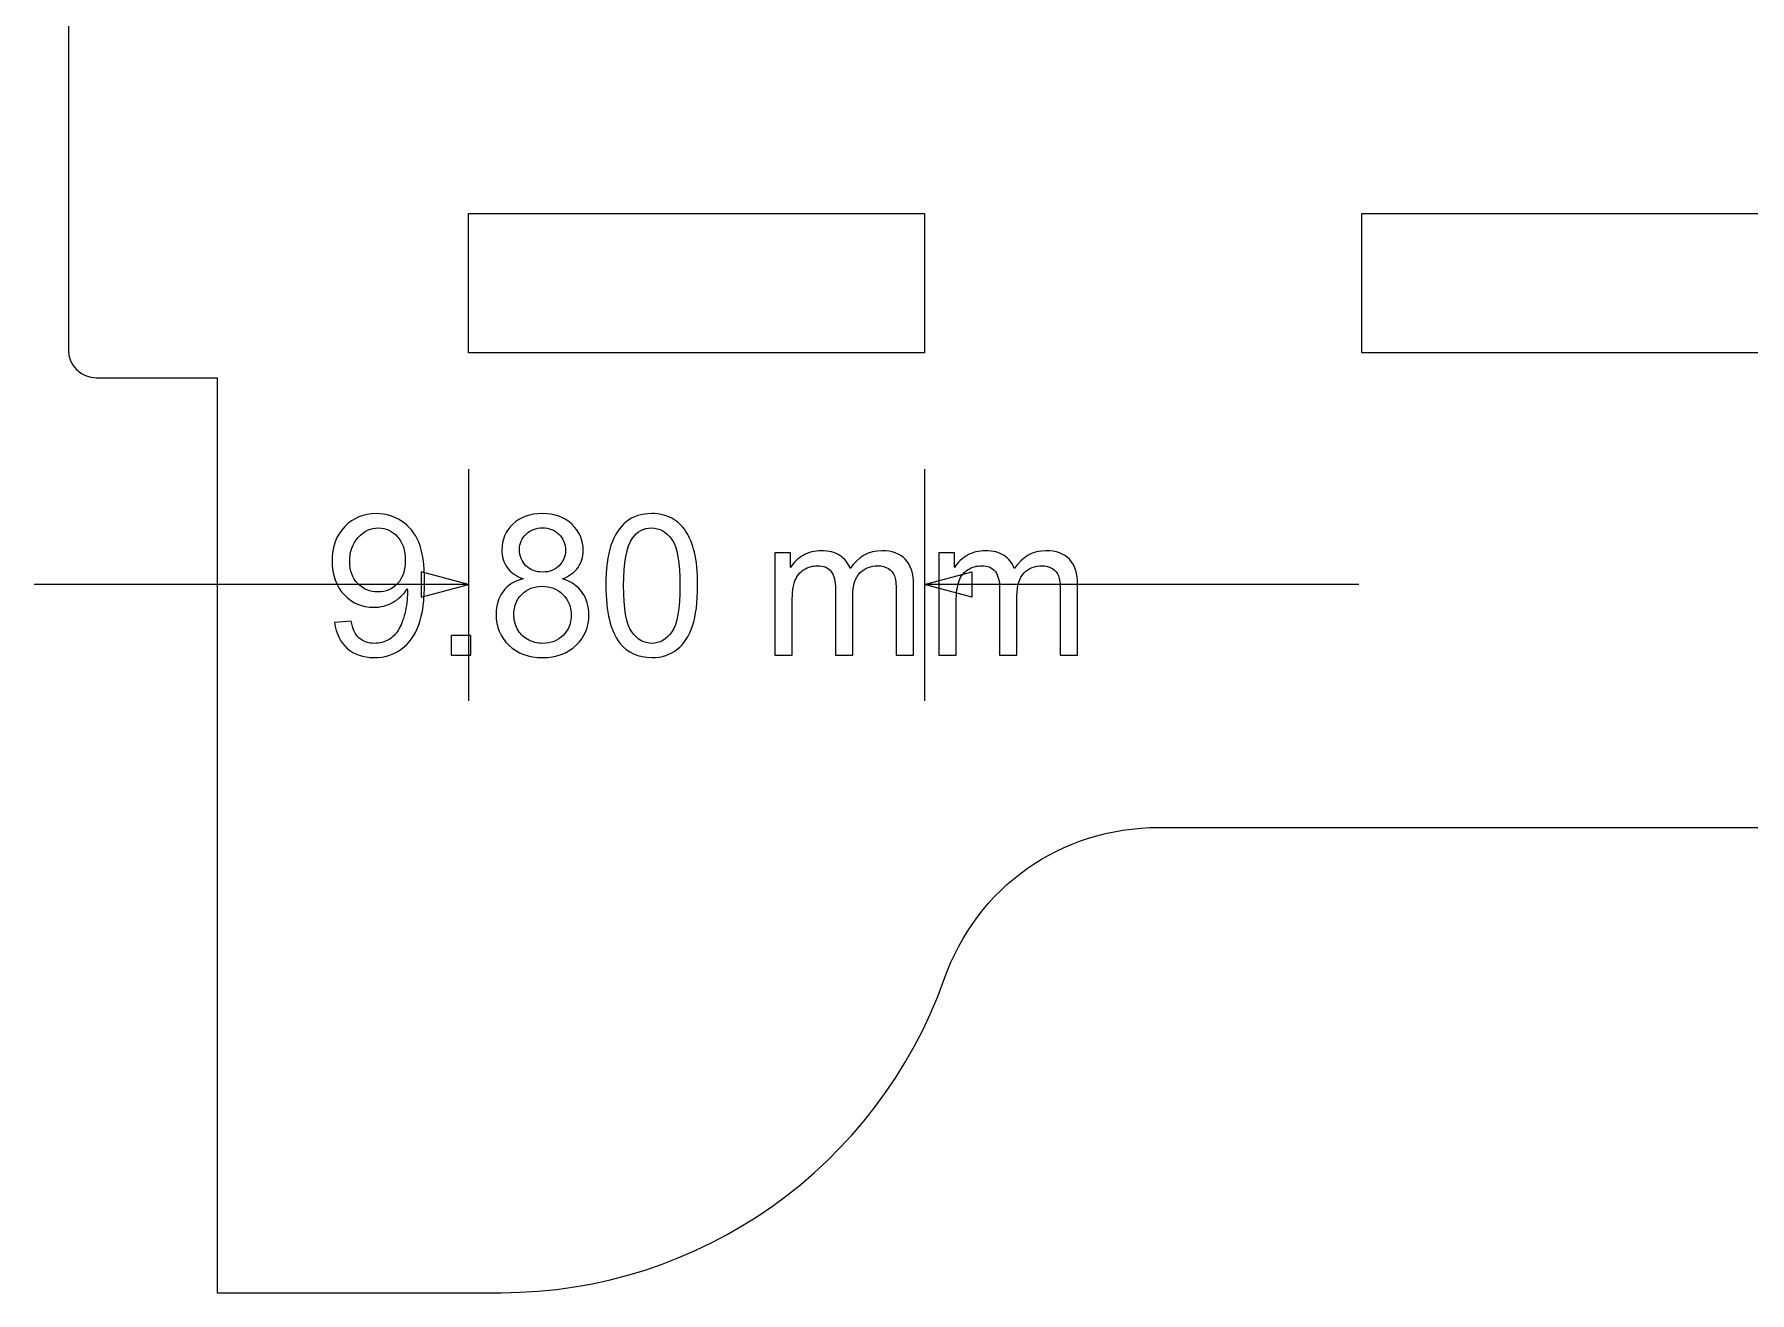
# Model space of a CAD drawing. Header units: millimetres. Extents: x -1099 to 2075, y -1295 to 1553.
# Drawn here: x -445.18 to -408.32, y -330.41 to -303.36 of the extents above; entities that cross this region are included whole.
import ezdxf

# ---------------------------------------------------------------- set-up
doc = ezdxf.new("R2010")
doc.units = ezdxf.units.MM
doc.header["$MEASUREMENT"] = 0
doc.layers.add('layer 1', color=7, linetype='Continuous')

msp = doc.modelspace()

# ---------------------------------------------------------------- linework, layer by layer
at = {"layer": 'layer 1', "color": 240, "lineweight": 9}
for points, knots in [([(-363.0501, -114.0777), (-363.0501, -114.0777), (-363.0501, -123.5443), (-363.0501, -123.5443), (-363.0501, -123.5443), (-363.0501, -123.5443), (-360.4501, -123.5443), (-360.4501, -123.5443), (-360.4501, -123.5443), (-360.1195, -123.5443), (-359.8501, -123.8137), (-359.8501, -124.1443), (-359.8501, -124.1443), (-359.8501, -124.1443), (-359.8501, -133.1443), (-359.8501, -133.1443), (-359.8501, -133.1443), (-359.8501, -133.4749), (-360.1195, -133.7443), (-360.4501, -133.7443), (-360.4501, -133.7443), (-360.4501, -133.7443), (-363.0501, -133.7443), (-363.0501, -133.7443), (-363.0501, -133.7443), (-363.0501, -133.7443), (-363.0501, -143.211), (-363.0501, -143.211), (-363.0501, -143.211), (-363.0501, -143.211), (-360.4501, -143.211), (-360.4501, -143.211), (-360.4501, -143.211), (-360.1195, -143.211), (-359.8501, -143.4804), (-359.8501, -143.811), (-359.8501, -143.811), (-359.8501, -143.811), (-359.8501, -152.811), (-359.8501, -152.811), (-359.8501, -152.811), (-359.8501, -153.1416), (-360.1195, -153.411), (-360.4501, -153.411), (-360.4501, -153.411), (-360.4501, -153.411), (-363.0501, -153.411), (-363.0501, -153.411), (-363.0501, -153.411), (-363.0501, -153.411), (-363.0501, -162.8777), (-363.0501, -162.8777), (-363.0501, -162.8777), (-363.0501, -162.8777), (-360.4501, -162.8777), (-360.4501, -162.8777), (-360.4501, -162.8777), (-360.1195, -162.8777), (-359.8501, -163.1471), (-359.8501, -163.4777), (-359.8501, -163.4777), (-359.8501, -163.4777), (-359.8501, -172.4777), (-359.8501, -172.4777), (-359.8501, -172.4777), (-359.8501, -172.8083), (-360.1195, -173.0777), (-360.4501, -173.0777), (-360.4501, -173.0777), (-360.4501, -173.0777), (-363.0501, -173.0777), (-363.0501, -173.0777), (-363.0501, -173.0777), (-363.0501, -173.0777), (-363.0501, -182.5443), (-363.0501, -182.5443), (-363.0501, -182.5443), (-363.0501, -182.5443), (-360.4501, -182.5443), (-360.4501, -182.5443), (-360.4501, -182.5443), (-360.1195, -182.5443), (-359.8501, -182.8137), (-359.8501, -183.1443), (-359.8501, -183.1443), (-359.8501, -183.1443), (-359.8501, -192.1443), (-359.8501, -192.1443), (-359.8501, -192.1443), (-359.8501, -192.4749), (-360.1195, -192.7443), (-360.4501, -192.7443), (-360.4501, -192.7443), (-360.4501, -192.7443), (-363.0501, -192.7443), (-363.0501, -192.7443), (-363.0501, -192.7443), (-363.0501, -192.7443), (-363.0501, -202.211), (-363.0501, -202.211), (-363.0501, -202.211), (-363.0501, -202.211), (-360.4501, -202.211), (-360.4501, -202.211), (-360.4501, -202.211), (-360.1195, -202.211), (-359.8501, -202.4804), (-359.8501, -202.811), (-359.8501, -202.811), (-359.8501, -202.811), (-359.8501, -211.811), (-359.8501, -211.811), (-359.8501, -211.811), (-359.8501, -212.1416), (-360.1195, -212.411), (-360.4501, -212.411), (-360.4501, -212.411), (-360.4501, -212.411), (-363.0501, -212.411), (-363.0501, -212.411), (-363.0501, -212.411), (-363.0501, -212.411), (-363.0501, -221.8777), (-363.0501, -221.8777), (-363.0501, -221.8777), (-363.0501, -221.8777), (-360.4501, -221.8777), (-360.4501, -221.8777), (-360.4501, -221.8777), (-360.1195, -221.8777), (-359.8501, -222.1471), (-359.8501, -222.4777), (-359.8501, -222.4777), (-359.8501, -222.4777), (-359.8501, -231.4777), (-359.8501, -231.4777), (-359.8501, -231.4777), (-359.8501, -231.8083), (-360.1195, -232.0777), (-360.4501, -232.0777), (-360.4501, -232.0777), (-360.4501, -232.0777), (-363.0501, -232.0777), (-363.0501, -232.0777), (-363.0501, -232.0777), (-363.0501, -232.0777), (-363.0501, -241.5443), (-363.0501, -241.5443), (-363.0501, -241.5443), (-363.0501, -241.5443), (-360.4501, -241.5443), (-360.4501, -241.5443), (-360.4501, -241.5443), (-360.1195, -241.5443), (-359.8501, -241.8137), (-359.8501, -242.1443), (-359.8501, -242.1443), (-359.8501, -242.1443), (-359.8501, -251.1443), (-359.8501, -251.1443), (-359.8501, -251.1443), (-359.8501, -251.4749), (-360.1195, -251.7443), (-360.4501, -251.7443), (-360.4501, -251.7443), (-360.4501, -251.7443), (-363.0501, -251.7443), (-363.0501, -251.7443), (-363.0501, -251.7443), (-363.0501, -251.7443), (-363.0501, -261.211), (-363.0501, -261.211), (-363.0501, -261.211), (-363.0501, -261.211), (-360.4501, -261.211), (-360.4501, -261.211), (-360.4501, -261.211), (-360.1195, -261.211), (-359.8501, -261.4804), (-359.8501, -261.811), (-359.8501, -261.811), (-359.8501, -261.811), (-359.8501, -270.811), (-359.8501, -270.811), (-359.8501, -270.811), (-359.8501, -271.1416), (-360.1195, -271.411), (-360.4501, -271.411), (-360.4501, -271.411), (-360.4501, -271.411), (-363.0501, -271.411), (-363.0501, -271.411), (-363.0501, -271.411), (-363.0501, -271.411), (-363.0501, -280.8777), (-363.0501, -280.8777), (-363.0501, -280.8777), (-363.0501, -280.8777), (-360.4501, -280.8777), (-360.4501, -280.8777), (-360.4501, -280.8777), (-360.1195, -280.8777), (-359.8501, -281.1471), (-359.8501, -281.4777), (-359.8501, -281.4777), (-359.8501, -281.4777), (-359.8501, -290.4777), (-359.8501, -290.4777), (-359.8501, -290.4777), (-359.8501, -290.8083), (-360.1195, -291.0777), (-360.4501, -291.0777), (-360.4501, -291.0777), (-360.4501, -291.0777), (-363.0501, -291.0777), (-363.0501, -291.0777), (-363.0501, -291.0777), (-363.0501, -291.0777), (-363.0501, -300.5443), (-363.0501, -300.5443), (-363.0501, -300.5443), (-363.0501, -300.5443), (-360.4501, -300.5443), (-360.4501, -300.5443), (-360.4501, -300.5443), (-360.1195, -300.5443), (-359.8501, -300.8137), (-359.8501, -301.1443), (-359.8501, -301.1443), (-359.8501, -301.1443), (-359.8501, -310.1443), (-359.8501, -310.1443), (-359.8501, -310.1443), (-359.8501, -310.4749), (-360.1195, -310.7443), (-360.4501, -310.7443), (-360.4501, -310.7443), (-360.4501, -310.7443), (-363.0501, -310.7443), (-363.0501, -310.7443), (-363.0501, -310.7443), (-363.0501, -310.7443), (-363.0501, -330.4109), (-363.0501, -330.4109), (-363.0501, -330.4109), (-363.0501, -330.4109), (-369.1501, -330.4109), (-369.1501, -330.4109), (-369.1501, -330.4109), (-373.4289, -330.4109), (-377.2472, -327.6924), (-378.6732, -323.673), (-378.6732, -323.673), (-379.38, -321.681), (-381.1762, -320.411), (-383.2902, -320.411), (-383.2902, -320.411), (-383.2902, -320.411), (-421.0099, -320.411), (-421.0099, -320.411), (-421.0099, -320.411), (-423.1239, -320.411), (-424.9201, -321.6809), (-425.627, -323.673), (-425.627, -323.673), (-427.053, -327.6924), (-430.8714, -330.4109), (-435.1502, -330.4109), (-435.1502, -330.4109), (-435.1502, -330.4109), (-441.2501, -330.4109), (-441.2501, -330.4109), (-441.2501, -330.4109), (-441.2501, -330.4109), (-441.2501, -310.7443), (-441.2501, -310.7443), (-441.2501, -310.7443), (-441.2501, -310.7443), (-443.8501, -310.7443), (-443.8501, -310.7443), (-443.8501, -310.7443), (-444.1807, -310.7443), (-444.4501, -310.4749), (-444.4501, -310.1443), (-444.4501, -310.1443), (-444.4501, -310.1443), (-444.4501, -301.1443), (-444.4501, -301.1443), (-444.4501, -301.1443), (-444.4501, -300.8137), (-444.1807, -300.5443), (-443.8501, -300.5443), (-443.8501, -300.5443), (-443.8501, -300.5443), (-441.2501, -300.5443), (-441.2501, -300.5443), (-441.2501, -300.5443), (-441.2501, -300.5443), (-441.2501, -291.0777), (-441.2501, -291.0777), (-441.2501, -291.0777), (-441.2501, -291.0777), (-443.8501, -291.0777), (-443.8501, -291.0777), (-443.8501, -291.0777), (-444.1807, -291.0777), (-444.4501, -290.8083), (-444.4501, -290.4777), (-444.4501, -290.4777), (-444.4501, -290.4777), (-444.4501, -281.4777), (-444.4501, -281.4777), (-444.4501, -281.4777), (-444.4501, -281.1471), (-444.1807, -280.8777), (-443.8501, -280.8777), (-443.8501, -280.8777), (-443.8501, -280.8777), (-441.2501, -280.8777), (-441.2501, -280.8777), (-441.2501, -280.8777), (-441.2501, -280.8777), (-441.2501, -271.411), (-441.2501, -271.411), (-441.2501, -271.411), (-441.2501, -271.411), (-443.8501, -271.411), (-443.8501, -271.411), (-443.8501, -271.411), (-444.1807, -271.411), (-444.4501, -271.1416), (-444.4501, -270.811), (-444.4501, -270.811), (-444.4501, -270.811), (-444.4501, -261.811), (-444.4501, -261.811), (-444.4501, -261.811), (-444.4501, -261.4804), (-444.1807, -261.211), (-443.8501, -261.211), (-443.8501, -261.211), (-443.8501, -261.211), (-441.2501, -261.211), (-441.2501, -261.211), (-441.2501, -261.211), (-441.2501, -261.211), (-441.2501, -251.7443), (-441.2501, -251.7443), (-441.2501, -251.7443), (-441.2501, -251.7443), (-443.8501, -251.7443), (-443.8501, -251.7443), (-443.8501, -251.7443), (-444.1807, -251.7443), (-444.4501, -251.4749), (-444.4501, -251.1443), (-444.4501, -251.1443), (-444.4501, -251.1443), (-444.4501, -242.1443), (-444.4501, -242.1443), (-444.4501, -242.1443), (-444.4501, -241.8137), (-444.1807, -241.5443), (-443.8501, -241.5443), (-443.8501, -241.5443), (-443.8501, -241.5443), (-441.2501, -241.5443), (-441.2501, -241.5443), (-441.2501, -241.5443), (-441.2501, -241.5443), (-441.2501, -232.0777), (-441.2501, -232.0777), (-441.2501, -232.0777), (-441.2501, -232.0777), (-443.8501, -232.0777), (-443.8501, -232.0777), (-443.8501, -232.0777), (-444.1807, -232.0777), (-444.4501, -231.8083), (-444.4501, -231.4777), (-444.4501, -231.4777), (-444.4501, -231.4777), (-444.4501, -222.4777), (-444.4501, -222.4777), (-444.4501, -222.4777), (-444.4501, -222.1471), (-444.1807, -221.8777), (-443.8501, -221.8777), (-443.8501, -221.8777), (-443.8501, -221.8777), (-441.2501, -221.8777), (-441.2501, -221.8777), (-441.2501, -221.8777), (-441.2501, -221.8777), (-441.2501, -212.411), (-441.2501, -212.411), (-441.2501, -212.411), (-441.2501, -212.411), (-443.8501, -212.411), (-443.8501, -212.411), (-443.8501, -212.411), (-444.1807, -212.411), (-444.4501, -212.1416), (-444.4501, -211.811), (-444.4501, -211.811), (-444.4501, -211.811), (-444.4501, -202.811), (-444.4501, -202.811), (-444.4501, -202.811), (-444.4501, -202.4804), (-444.1807, -202.211), (-443.8501, -202.211), (-443.8501, -202.211), (-443.8501, -202.211), (-441.2501, -202.211), (-441.2501, -202.211), (-441.2501, -202.211), (-441.2501, -202.211), (-441.2501, -192.7443), (-441.2501, -192.7443), (-441.2501, -192.7443), (-441.2501, -192.7443), (-443.8501, -192.7443), (-443.8501, -192.7443), (-443.8501, -192.7443), (-444.1807, -192.7443), (-444.4501, -192.4749), (-444.4501, -192.1443), (-444.4501, -192.1443), (-444.4501, -192.1443), (-444.4501, -183.1443), (-444.4501, -183.1443), (-444.4501, -183.1443), (-444.4501, -182.8137), (-444.1807, -182.5443), (-443.8501, -182.5443), (-443.8501, -182.5443), (-443.8501, -182.5443), (-441.2501, -182.5443), (-441.2501, -182.5443), (-441.2501, -182.5443), (-441.2501, -182.5443), (-441.2501, -173.0777), (-441.2501, -173.0777), (-441.2501, -173.0777), (-441.2501, -173.0777), (-443.8501, -173.0777), (-443.8501, -173.0777), (-443.8501, -173.0777), (-444.1807, -173.0777), (-444.4501, -172.8083), (-444.4501, -172.4777), (-444.4501, -172.4777), (-444.4501, -172.4777), (-444.4501, -163.4777), (-444.4501, -163.4777), (-444.4501, -163.4777), (-444.4501, -163.1471), (-444.1807, -162.8777), (-443.8501, -162.8777), (-443.8501, -162.8777), (-443.8501, -162.8777), (-441.2501, -162.8777), (-441.2501, -162.8777), (-441.2501, -162.8777), (-441.2501, -162.8777), (-441.2501, -153.411), (-441.2501, -153.411), (-441.2501, -153.411), (-441.2501, -153.411), (-443.8501, -153.411), (-443.8501, -153.411), (-443.8501, -153.411), (-444.1807, -153.411), (-444.4501, -153.1416), (-444.4501, -152.811), (-444.4501, -152.811), (-444.4501, -152.811), (-444.4501, -143.811), (-444.4501, -143.811), (-444.4501, -143.811), (-444.4501, -143.4804), (-444.1807, -143.211), (-443.8501, -143.211), (-443.8501, -143.211), (-443.8501, -143.211), (-441.2501, -143.211), (-441.2501, -143.211), (-441.2501, -143.211), (-441.2501, -143.211), (-441.2501, -133.7443), (-441.2501, -133.7443), (-441.2501, -133.7443), (-441.2501, -133.7443), (-443.8501, -133.7443), (-443.8501, -133.7443), (-443.8501, -133.7443), (-444.1807, -133.7443), (-444.4501, -133.4749), (-444.4501, -133.1443), (-444.4501, -133.1443), (-444.4501, -133.1443), (-444.4501, -124.1443), (-444.4501, -124.1443), (-444.4501, -124.1443), (-444.4501, -123.8137), (-444.1807, -123.5443), (-443.8501, -123.5443), (-443.8501, -123.5443), (-443.8501, -123.5443), (-441.2501, -123.5443), (-441.2501, -123.5443), (-441.2501, -123.5443), (-441.2501, -123.5443), (-441.2501, -114.0777), (-441.2501, -114.0777), (-441.2501, -114.0777), (-441.2501, -114.0777), (-443.8501, -114.0777), (-443.8501, -114.0777), (-443.8501, -114.0777), (-444.1807, -114.0777), (-444.4501, -113.8083), (-444.4501, -113.4777), (-444.4501, -113.4777), (-444.4501, -113.4777), (-444.4501, -111.2444), (-444.4501, -111.2444), (-444.4501, -111.2444), (-444.4501, -110.9138), (-444.1807, -110.6444), (-443.8501, -110.6444), (-443.8501, -110.6444), (-443.8501, -110.6444), (-436.7139, -110.6444), (-436.7139, -110.6444), (-436.7139, -110.6444), (-434.1824, -110.6444), (-432.0085, -109.4111), (-430.7084, -107.2391), (-430.7084, -107.2391), (-429.5029, -105.2251), (-427.334, -103.9777), (-424.9833, -103.9777), (-424.9833, -103.9777), (-424.9833, -103.9777), (-379.3169, -103.9777), (-379.3169, -103.9777), (-379.3169, -103.9777), (-376.9661, -103.9777), (-374.7974, -105.2252), (-373.5918, -107.2391), (-373.5918, -107.2391), (-372.2917, -109.4111), (-370.1178, -110.6444), (-367.5863, -110.6444), (-367.5863, -110.6444), (-367.5863, -110.6444), (-360.4501, -110.6444), (-360.4501, -110.6444), (-360.4501, -110.6444), (-360.1195, -110.6444), (-359.8501, -110.9138), (-359.8501, -111.2444), (-359.8501, -111.2444), (-359.8501, -111.2444), (-359.8501, -113.4777), (-359.8501, -113.4777), (-359.8501, -113.4777), (-359.8501, -113.8083), (-360.1195, -114.0777), (-360.4501, -114.0777), (-360.4501, -114.0777), (-360.4501, -114.0777), (-363.0501, -114.0777), (-363.0501, -114.0777)], [0, 0, 0, 0, 0.0068966, 0.0068966, 0.0068966, 0.0068966, 0.0137931, 0.0137931, 0.0137931, 0.0137931, 0.0206897, 0.0206897, 0.0206897, 0.0206897, 0.0275862, 0.0275862, 0.0275862, 0.0275862, 0.0344828, 0.0344828, 0.0344828, 0.0344828, 0.0413793, 0.0413793, 0.0413793, 0.0413793, 0.0482759, 0.0482759, 0.0482759, 0.0482759, 0.0551724, 0.0551724, 0.0551724, 0.0551724, 0.062069, 0.062069, 0.062069, 0.062069, 0.0689655, 0.0689655, 0.0689655, 0.0689655, 0.0758621, 0.0758621, 0.0758621, 0.0758621, 0.0827586, 0.0827586, 0.0827586, 0.0827586, 0.0896552, 0.0896552, 0.0896552, 0.0896552, 0.0965517, 0.0965517, 0.0965517, 0.0965517, 0.1034483, 0.1034483, 0.1034483, 0.1034483, 0.1103448, 0.1103448, 0.1103448, 0.1103448, 0.1172414, 0.1172414, 0.1172414, 0.1172414, 0.1241379, 0.1241379, 0.1241379, 0.1241379, 0.1310345, 0.1310345, 0.1310345, 0.1310345, 0.137931, 0.137931, 0.137931, 0.137931, 0.1448276, 0.1448276, 0.1448276, 0.1448276, 0.1517241, 0.1517241, 0.1517241, 0.1517241, 0.1586207, 0.1586207, 0.1586207, 0.1586207, 0.1655172, 0.1655172, 0.1655172, 0.1655172, 0.1724138, 0.1724138, 0.1724138, 0.1724138, 0.1793103, 0.1793103, 0.1793103, 0.1793103, 0.1862069, 0.1862069, 0.1862069, 0.1862069, 0.1931034, 0.1931034, 0.1931034, 0.1931034, 0.2, 0.2, 0.2, 0.2, 0.2068966, 0.2068966, 0.2068966, 0.2068966, 0.2137931, 0.2137931, 0.2137931, 0.2137931, 0.2206897, 0.2206897, 0.2206897, 0.2206897, 0.2275862, 0.2275862, 0.2275862, 0.2275862, 0.2344828, 0.2344828, 0.2344828, 0.2344828, 0.2413793, 0.2413793, 0.2413793, 0.2413793, 0.2482759, 0.2482759, 0.2482759, 0.2482759, 0.2551724, 0.2551724, 0.2551724, 0.2551724, 0.262069, 0.262069, 0.262069, 0.262069, 0.2689655, 0.2689655, 0.2689655, 0.2689655, 0.2758621, 0.2758621, 0.2758621, 0.2758621, 0.2827586, 0.2827586, 0.2827586, 0.2827586, 0.2896552, 0.2896552, 0.2896552, 0.2896552, 0.2965517, 0.2965517, 0.2965517, 0.2965517, 0.3034483, 0.3034483, 0.3034483, 0.3034483, 0.3103448, 0.3103448, 0.3103448, 0.3103448, 0.3172414, 0.3172414, 0.3172414, 0.3172414, 0.3241379, 0.3241379, 0.3241379, 0.3241379, 0.3310345, 0.3310345, 0.3310345, 0.3310345, 0.337931, 0.337931, 0.337931, 0.337931, 0.3448276, 0.3448276, 0.3448276, 0.3448276, 0.3517241, 0.3517241, 0.3517241, 0.3517241, 0.3586207, 0.3586207, 0.3586207, 0.3586207, 0.3655172, 0.3655172, 0.3655172, 0.3655172, 0.3724138, 0.3724138, 0.3724138, 0.3724138, 0.3793103, 0.3793103, 0.3793103, 0.3793103, 0.3862069, 0.3862069, 0.3862069, 0.3862069, 0.3931034, 0.3931034, 0.3931034, 0.3931034, 0.4, 0.4, 0.4, 0.4, 0.4068966, 0.4068966, 0.4068966, 0.4068966, 0.4137931, 0.4137931, 0.4137931, 0.4137931, 0.4206897, 0.4206897, 0.4206897, 0.4206897, 0.4275862, 0.4275862, 0.4275862, 0.4275862, 0.4344828, 0.4344828, 0.4344828, 0.4344828, 0.4413793, 0.4413793, 0.4413793, 0.4413793, 0.4482759, 0.4482759, 0.4482759, 0.4482759, 0.4551724, 0.4551724, 0.4551724, 0.4551724, 0.462069, 0.462069, 0.462069, 0.462069, 0.4689655, 0.4689655, 0.4689655, 0.4689655, 0.4758621, 0.4758621, 0.4758621, 0.4758621, 0.4827586, 0.4827586, 0.4827586, 0.4827586, 0.4896552, 0.4896552, 0.4896552, 0.4896552, 0.4965517, 0.4965517, 0.4965517, 0.4965517, 0.5034483, 0.5034483, 0.5034483, 0.5034483, 0.5103448, 0.5103448, 0.5103448, 0.5103448, 0.5172414, 0.5172414, 0.5172414, 0.5172414, 0.5241379, 0.5241379, 0.5241379, 0.5241379, 0.5310345, 0.5310345, 0.5310345, 0.5310345, 0.537931, 0.537931, 0.537931, 0.537931, 0.5448276, 0.5448276, 0.5448276, 0.5448276, 0.5517241, 0.5517241, 0.5517241, 0.5517241, 0.5586207, 0.5586207, 0.5586207, 0.5586207, 0.5655172, 0.5655172, 0.5655172, 0.5655172, 0.5724138, 0.5724138, 0.5724138, 0.5724138, 0.5793103, 0.5793103, 0.5793103, 0.5793103, 0.5862069, 0.5862069, 0.5862069, 0.5862069, 0.5931034, 0.5931034, 0.5931034, 0.5931034, 0.6, 0.6, 0.6, 0.6, 0.6068966, 0.6068966, 0.6068966, 0.6068966, 0.6137931, 0.6137931, 0.6137931, 0.6137931, 0.6206897, 0.6206897, 0.6206897, 0.6206897, 0.6275862, 0.6275862, 0.6275862, 0.6275862, 0.6344828, 0.6344828, 0.6344828, 0.6344828, 0.6413793, 0.6413793, 0.6413793, 0.6413793, 0.6482759, 0.6482759, 0.6482759, 0.6482759, 0.6551724, 0.6551724, 0.6551724, 0.6551724, 0.662069, 0.662069, 0.662069, 0.662069, 0.6689655, 0.6689655, 0.6689655, 0.6689655, 0.6758621, 0.6758621, 0.6758621, 0.6758621, 0.6827586, 0.6827586, 0.6827586, 0.6827586, 0.6896552, 0.6896552, 0.6896552, 0.6896552, 0.6965517, 0.6965517, 0.6965517, 0.6965517, 0.7034483, 0.7034483, 0.7034483, 0.7034483, 0.7103448, 0.7103448, 0.7103448, 0.7103448, 0.7172414, 0.7172414, 0.7172414, 0.7172414, 0.7241379, 0.7241379, 0.7241379, 0.7241379, 0.7310345, 0.7310345, 0.7310345, 0.7310345, 0.737931, 0.737931, 0.737931, 0.737931, 0.7448276, 0.7448276, 0.7448276, 0.7448276, 0.7517241, 0.7517241, 0.7517241, 0.7517241, 0.7586207, 0.7586207, 0.7586207, 0.7586207, 0.7655172, 0.7655172, 0.7655172, 0.7655172, 0.7724138, 0.7724138, 0.7724138, 0.7724138, 0.7793103, 0.7793103, 0.7793103, 0.7793103, 0.7862069, 0.7862069, 0.7862069, 0.7862069, 0.7931034, 0.7931034, 0.7931034, 0.7931034, 0.8, 0.8, 0.8, 0.8, 0.8068966, 0.8068966, 0.8068966, 0.8068966, 0.8137931, 0.8137931, 0.8137931, 0.8137931, 0.8206897, 0.8206897, 0.8206897, 0.8206897, 0.8275862, 0.8275862, 0.8275862, 0.8275862, 0.8344828, 0.8344828, 0.8344828, 0.8344828, 0.8413793, 0.8413793, 0.8413793, 0.8413793, 0.8482759, 0.8482759, 0.8482759, 0.8482759, 0.8551724, 0.8551724, 0.8551724, 0.8551724, 0.862069, 0.862069, 0.862069, 0.862069, 0.8689655, 0.8689655, 0.8689655, 0.8689655, 0.8758621, 0.8758621, 0.8758621, 0.8758621, 0.8827586, 0.8827586, 0.8827586, 0.8827586, 0.8896552, 0.8896552, 0.8896552, 0.8896552, 0.8965517, 0.8965517, 0.8965517, 0.8965517, 0.9034483, 0.9034483, 0.9034483, 0.9034483, 0.9103448, 0.9103448, 0.9103448, 0.9103448, 0.9172414, 0.9172414, 0.9172414, 0.9172414, 0.9241379, 0.9241379, 0.9241379, 0.9241379, 0.9310345, 0.9310345, 0.9310345, 0.9310345, 0.937931, 0.937931, 0.937931, 0.937931, 0.9448276, 0.9448276, 0.9448276, 0.9448276, 0.9517241, 0.9517241, 0.9517241, 0.9517241, 0.9586207, 0.9586207, 0.9586207, 0.9586207, 0.9655172, 0.9655172, 0.9655172, 0.9655172, 0.9724138, 0.9724138, 0.9724138, 0.9724138, 0.9793103, 0.9793103, 0.9793103, 0.9793103, 0.9862069, 0.9862069, 0.9862069, 0.9862069, 1, 1, 1, 1]), ([(-426.0501, -310.2109), (-426.0501, -310.2109), (-426.0501, -307.211), (-426.0501, -307.211), (-426.0501, -307.211), (-426.0501, -307.211), (-435.8501, -307.211), (-435.8501, -307.211), (-435.8501, -307.211), (-435.8501, -307.211), (-435.8501, -310.211), (-435.8501, -310.211), (-435.8501, -310.211), (-435.8501, -310.211), (-426.0501, -310.2109), (-426.0501, -310.2109)], [0, 0, 0, 0, 0.2, 0.2, 0.2, 0.2, 0.4, 0.4, 0.4, 0.4, 0.6, 0.6, 0.6, 0.6, 1, 1, 1, 1]), ([(-416.6501, -310.211), (-416.6501, -310.211), (-406.8502, -310.211), (-406.8502, -310.211), (-406.8502, -310.211), (-406.8502, -310.211), (-406.8502, -307.211), (-406.8502, -307.211), (-406.8502, -307.211), (-406.8502, -307.211), (-416.6501, -307.211), (-416.6501, -307.211), (-416.6501, -307.211), (-416.6501, -307.211), (-416.6501, -310.211), (-416.6501, -310.211)], [0, 0, 0, 0, 0.2, 0.2, 0.2, 0.2, 0.4, 0.4, 0.4, 0.4, 0.6, 0.6, 0.6, 0.6, 1, 1, 1, 1])]:
    msp.add_open_spline(points, degree=3, knots=knots, dxfattribs=at)
at = {"layer": 'layer 1', "color": 155, "lineweight": 9}
for points in [[(-435.8501, -312.7109), (-435.8501, -312.7109), (-435.85, -317.6856), (-435.85, -317.6856)], [(-426.0501, -312.7108), (-426.0501, -312.7108), (-426.05, -317.6855), (-426.05, -317.6855)], [(-435.85, -315.1857), (-435.85, -315.1857), (-445.1827, -315.1858), (-445.1827, -315.1858)], [(-416.7173, -315.1855), (-416.7173, -315.1855), (-426.05, -315.1856), (-426.05, -315.1856)]]:
    msp.add_open_spline(points, degree=3, dxfattribs=at)
at = {"layer": 'layer 1', "color": 155}
for points, knots in [([(-438.7289, -316.0047), (-438.7289, -316.0047), (-438.3733, -315.975), (-438.3733, -315.975), (-438.3733, -315.975), (-438.3429, -316.143), (-438.2851, -316.2643), (-438.1997, -316.3398), (-438.1997, -316.3398), (-438.1143, -316.4153), (-438.005, -316.4534), (-437.8709, -316.4534), (-437.8709, -316.4534), (-437.7566, -316.4534), (-437.6564, -316.4273), (-437.5696, -316.3744), (-437.5696, -316.3744), (-437.4829, -316.3222), (-437.4123, -316.2523), (-437.358, -316.1641), (-437.358, -316.1641), (-437.3037, -316.0766), (-437.2578, -315.9581), (-437.2204, -315.8092), (-437.2204, -315.8092), (-437.183, -315.6604), (-437.1647, -315.5087), (-437.1647, -315.3542), (-437.1647, -315.3542), (-437.1647, -315.3379), (-437.1654, -315.3125), (-437.1668, -315.2794), (-437.1668, -315.2794), (-437.2409, -315.3979), (-437.3425, -315.4946), (-437.4709, -315.5679), (-437.4709, -315.5679), (-437.5993, -315.642), (-437.739, -315.6787), (-437.8886, -315.6787), (-437.8886, -315.6787), (-438.139, -315.6787), (-438.3507, -315.5877), (-438.5243, -315.4057), (-438.5243, -315.4057), (-438.6971, -315.2243), (-438.7839, -314.9844), (-438.7839, -314.6867), (-438.7839, -314.6867), (-438.7839, -314.3791), (-438.6936, -314.1321), (-438.5123, -313.9445), (-438.5123, -313.9445), (-438.3316, -313.7575), (-438.1052, -313.6637), (-437.8321, -313.6637), (-437.8321, -313.6637), (-437.636, -313.6637), (-437.4561, -313.7166), (-437.2924, -313.8231), (-437.2924, -313.8231), (-437.1294, -313.9289), (-437.0059, -314.0799), (-436.9212, -314.2768), (-436.9212, -314.2768), (-436.8366, -314.4729), (-436.7943, -314.7573), (-436.7943, -315.1291), (-436.7943, -315.1291), (-436.7943, -315.5164), (-436.8359, -315.8248), (-436.9198, -316.0541), (-436.9198, -316.0541), (-437.0038, -316.2841), (-437.1294, -316.4583), (-437.2952, -316.5783), (-437.2952, -316.5783), (-437.461, -316.6982), (-437.655, -316.7582), (-437.878, -316.7582), (-437.878, -316.7582), (-438.115, -316.7582), (-438.3084, -316.6926), (-438.4586, -316.5606), (-438.4586, -316.5606), (-438.6082, -316.4287), (-438.6985, -316.2431), (-438.7289, -316.0047)], [0, 0, 0, 0, 0.0434783, 0.0434783, 0.0434783, 0.0434783, 0.0869565, 0.0869565, 0.0869565, 0.0869565, 0.1304348, 0.1304348, 0.1304348, 0.1304348, 0.173913, 0.173913, 0.173913, 0.173913, 0.2173913, 0.2173913, 0.2173913, 0.2173913, 0.2608696, 0.2608696, 0.2608696, 0.2608696, 0.3043478, 0.3043478, 0.3043478, 0.3043478, 0.3478261, 0.3478261, 0.3478261, 0.3478261, 0.3913043, 0.3913043, 0.3913043, 0.3913043, 0.4347826, 0.4347826, 0.4347826, 0.4347826, 0.4782609, 0.4782609, 0.4782609, 0.4782609, 0.5217391, 0.5217391, 0.5217391, 0.5217391, 0.5652174, 0.5652174, 0.5652174, 0.5652174, 0.6086957, 0.6086957, 0.6086957, 0.6086957, 0.6521739, 0.6521739, 0.6521739, 0.6521739, 0.6956522, 0.6956522, 0.6956522, 0.6956522, 0.7391304, 0.7391304, 0.7391304, 0.7391304, 0.7826087, 0.7826087, 0.7826087, 0.7826087, 0.826087, 0.826087, 0.826087, 0.826087, 0.8695652, 0.8695652, 0.8695652, 0.8695652, 0.9130435, 0.9130435, 0.9130435, 0.9130435, 1, 1, 1, 1]), ([(-434.6797, -315.0642), (-434.8342, -315.0077), (-434.9485, -314.9266), (-435.0233, -314.8222), (-435.0233, -314.8222), (-435.0974, -314.717), (-435.1348, -314.5915), (-435.1348, -314.4454), (-435.1348, -314.4454), (-435.1348, -314.2246), (-435.0557, -314.0397), (-434.8977, -313.8894), (-434.8977, -313.8894), (-434.739, -313.7392), (-434.5287, -313.6637), (-434.2655, -313.6637), (-434.2655, -313.6637), (-434.0017, -313.6636), (-433.7886, -313.7405), (-433.6277, -313.8943), (-433.6277, -313.8943), (-433.4668, -314.0481), (-433.3864, -314.2351), (-433.3864, -314.4559), (-433.3864, -314.4559), (-433.3864, -314.5963), (-433.4231, -314.7191), (-433.4965, -314.8228), (-433.4965, -314.8228), (-433.5699, -314.9272), (-433.6813, -315.0076), (-433.8316, -315.0641), (-433.8316, -315.0641), (-433.6461, -315.1248), (-433.5057, -315.2221), (-433.409, -315.3576), (-433.409, -315.3576), (-433.3123, -315.4923), (-433.2637, -315.6532), (-433.2637, -315.8409), (-433.2637, -315.8409), (-433.2637, -316.0998), (-433.3554, -316.3171), (-433.5381, -316.4935), (-433.5381, -316.4935), (-433.7216, -316.6699), (-433.9621, -316.7581), (-434.2606, -316.7582), (-434.2606, -316.7582), (-434.559, -316.7582), (-434.7996, -316.67), (-434.9831, -316.4929), (-434.9831, -316.4929), (-435.1658, -316.3158), (-435.2575, -316.095), (-435.2575, -315.8304), (-435.2575, -315.8304), (-435.2575, -315.6336), (-435.2074, -315.4685), (-435.1073, -315.3358), (-435.1073, -315.3358), (-435.0071, -315.2025), (-434.8645, -315.1122), (-434.6797, -315.0642)], [0, 0, 0, 0, 0.0588235, 0.0588235, 0.0588235, 0.0588235, 0.1176471, 0.1176471, 0.1176471, 0.1176471, 0.1764706, 0.1764706, 0.1764706, 0.1764706, 0.2352941, 0.2352941, 0.2352941, 0.2352941, 0.2941176, 0.2941176, 0.2941176, 0.2941176, 0.3529412, 0.3529412, 0.3529412, 0.3529412, 0.4117647, 0.4117647, 0.4117647, 0.4117647, 0.4705882, 0.4705882, 0.4705882, 0.4705882, 0.5294118, 0.5294118, 0.5294118, 0.5294118, 0.5882353, 0.5882353, 0.5882353, 0.5882353, 0.6470588, 0.6470588, 0.6470588, 0.6470588, 0.7058824, 0.7058824, 0.7058824, 0.7058824, 0.7647059, 0.7647059, 0.7647059, 0.7647059, 0.8235294, 0.8235294, 0.8235294, 0.8235294, 0.8823529, 0.8823529, 0.8823529, 0.8823529, 1, 1, 1, 1]), ([(-432.8989, -315.2115), (-432.8989, -314.8538), (-432.8622, -314.5645), (-432.7888, -314.3458), (-432.7888, -314.3458), (-432.7148, -314.1264), (-432.6054, -313.9578), (-432.46, -313.8399), (-432.46, -313.8399), (-432.3154, -313.7221), (-432.1327, -313.6636), (-431.9125, -313.6636), (-431.9125, -313.6636), (-431.7503, -313.6636), (-431.6077, -313.696), (-431.4843, -313.7616), (-431.4843, -313.7616), (-431.3615, -313.8272), (-431.2599, -313.9218), (-431.1809, -314.0453), (-431.1809, -314.0453), (-431.1019, -314.168), (-431.0398, -314.3183), (-430.9946, -314.4954), (-430.9946, -314.4954), (-430.9488, -314.6725), (-430.9262, -314.9117), (-430.9262, -315.2115), (-430.9262, -315.2115), (-430.9262, -315.5671), (-430.9629, -315.855), (-431.0355, -316.0737), (-431.0355, -316.0737), (-431.1082, -316.2931), (-431.2176, -316.4618), (-431.3629, -316.5803), (-431.3629, -316.5803), (-431.5076, -316.6988), (-431.691, -316.7581), (-431.9125, -316.7581), (-431.9125, -316.7581), (-432.2039, -316.7581), (-432.4332, -316.6544), (-432.5997, -316.4462), (-432.5997, -316.4462), (-432.7994, -316.1922), (-432.8989, -315.7809), (-432.8989, -315.2115)], [0, 0, 0, 0, 0.0769231, 0.0769231, 0.0769231, 0.0769231, 0.1538462, 0.1538462, 0.1538462, 0.1538462, 0.2307692, 0.2307692, 0.2307692, 0.2307692, 0.3076923, 0.3076923, 0.3076923, 0.3076923, 0.3846154, 0.3846154, 0.3846154, 0.3846154, 0.4615385, 0.4615385, 0.4615385, 0.4615385, 0.5384615, 0.5384615, 0.5384615, 0.5384615, 0.6153846, 0.6153846, 0.6153846, 0.6153846, 0.6923077, 0.6923077, 0.6923077, 0.6923077, 0.7692308, 0.7692308, 0.7692308, 0.7692308, 0.8461538, 0.8461538, 0.8461538, 0.8461538, 1, 1, 1, 1]), ([(-437.2091, -314.6677), (-437.2091, -314.4546), (-437.2656, -314.2852), (-437.3784, -314.1604), (-437.3784, -314.1604), (-437.4906, -314.0355), (-437.6275, -313.9727), (-437.7884, -313.9727), (-437.7884, -313.9727), (-437.9549, -313.9727), (-438.0988, -314.0397), (-438.2202, -314.1745), (-438.2202, -314.1745), (-438.3422, -314.3092), (-438.4029, -314.4842), (-438.4029, -314.6987), (-438.4029, -314.6987), (-438.4029, -314.8913), (-438.345, -315.0479), (-438.23, -315.1679), (-438.23, -315.1679), (-438.1143, -315.2885), (-437.9704, -315.3485), (-437.799, -315.3485), (-437.799, -315.3485), (-437.6268, -315.3485), (-437.4857, -315.2885), (-437.3749, -315.1679), (-437.3749, -315.1679), (-437.2641, -315.0479), (-437.2091, -314.8807), (-437.2091, -314.6677)], [0, 0, 0, 0, 0.1111111, 0.1111111, 0.1111111, 0.1111111, 0.2222222, 0.2222222, 0.2222222, 0.2222222, 0.3333333, 0.3333333, 0.3333333, 0.3333333, 0.4444444, 0.4444444, 0.4444444, 0.4444444, 0.5555556, 0.5555556, 0.5555556, 0.5555556, 0.6666667, 0.6666667, 0.6666667, 0.6666667, 0.7777778, 0.7777778, 0.7777778, 0.7777778, 1, 1, 1, 1]), ([(-434.7538, -314.432), (-434.7538, -314.5759), (-434.7079, -314.6931), (-434.6169, -314.7841), (-434.6169, -314.7841), (-434.5252, -314.8751), (-434.4052, -314.9209), (-434.2564, -314.9209), (-434.2564, -314.9209), (-434.1117, -314.9209), (-433.9946, -314.8757), (-433.9036, -314.7854), (-433.9036, -314.7854), (-433.8126, -314.6951), (-433.7674, -314.5843), (-433.7674, -314.4531), (-433.7674, -314.4531), (-433.7674, -314.3162), (-433.814, -314.2012), (-433.9078, -314.1081), (-433.9078, -314.1081), (-434.001, -314.0149), (-434.1188, -313.9685), (-434.2606, -313.9685), (-434.2606, -313.9685), (-434.4038, -313.9685), (-434.5216, -314.0143), (-434.6148, -314.1053), (-434.6148, -314.1053), (-434.7072, -314.1963), (-434.7538, -314.305), (-434.7538, -314.432)], [0, 0, 0, 0, 0.1111111, 0.1111111, 0.1111111, 0.1111111, 0.2222222, 0.2222222, 0.2222222, 0.2222222, 0.3333333, 0.3333333, 0.3333333, 0.3333333, 0.4444444, 0.4444444, 0.4444444, 0.4444444, 0.5555556, 0.5555556, 0.5555556, 0.5555556, 0.6666667, 0.6666667, 0.6666667, 0.6666667, 0.7777778, 0.7777778, 0.7777778, 0.7777778, 1, 1, 1, 1]), ([(-432.5179, -315.2129), (-432.5179, -315.7118), (-432.46, -316.0434), (-432.3436, -316.2071), (-432.3436, -316.2071), (-432.2272, -316.3715), (-432.0833, -316.4533), (-431.9125, -316.4533), (-431.9125, -316.4533), (-431.7418, -316.4533), (-431.5979, -316.3708), (-431.4815, -316.2064), (-431.4815, -316.2064), (-431.365, -316.0413), (-431.3072, -315.7104), (-431.3072, -315.2129), (-431.3072, -315.2129), (-431.3072, -314.7141), (-431.365, -314.3825), (-431.4815, -314.2188), (-431.4815, -314.2188), (-431.5972, -314.0544), (-431.7425, -313.9726), (-431.9168, -313.9726), (-431.9168, -313.9726), (-432.0875, -313.9726), (-432.2244, -314.0453), (-432.3267, -314.1899), (-432.3267, -314.1899), (-432.4544, -314.374), (-432.5179, -314.7155), (-432.5179, -315.2129)], [0, 0, 0, 0, 0.1111111, 0.1111111, 0.1111111, 0.1111111, 0.2222222, 0.2222222, 0.2222222, 0.2222222, 0.3333333, 0.3333333, 0.3333333, 0.3333333, 0.4444444, 0.4444444, 0.4444444, 0.4444444, 0.5555556, 0.5555556, 0.5555556, 0.5555556, 0.6666667, 0.6666667, 0.6666667, 0.6666667, 0.7777778, 0.7777778, 0.7777778, 0.7777778, 1, 1, 1, 1]), ([(-429.2667, -316.7073), (-429.2667, -316.7073), (-429.2667, -314.5102), (-429.2667, -314.5102), (-429.2667, -314.5102), (-429.2667, -314.5102), (-428.9323, -314.5102), (-428.9323, -314.5102), (-428.9323, -314.5102), (-428.9323, -314.5102), (-428.9323, -314.8207), (-428.9323, -314.8207), (-428.9323, -314.8207), (-428.8638, -314.7134), (-428.7721, -314.6266), (-428.6578, -314.5617), (-428.6578, -314.5617), (-428.5435, -314.4961), (-428.4137, -314.4637), (-428.2676, -314.4637), (-428.2676, -314.4637), (-428.1054, -314.4637), (-427.972, -314.4975), (-427.8683, -314.5645), (-427.8683, -314.5645), (-427.7646, -314.6323), (-427.6912, -314.7261), (-427.6489, -314.8475), (-427.6489, -314.8475), (-427.4739, -314.5914), (-427.2474, -314.4637), (-426.968, -314.4637), (-426.968, -314.4637), (-426.7493, -314.4637), (-426.5807, -314.5236), (-426.4636, -314.6443), (-426.4636, -314.6443), (-426.3457, -314.7649), (-426.2865, -314.9505), (-426.2865, -315.201), (-426.2865, -315.201), (-426.2865, -315.201), (-426.2865, -316.7073), (-426.2865, -316.7073), (-426.2865, -316.7073), (-426.2865, -316.7073), (-426.659, -316.7073), (-426.659, -316.7073), (-426.659, -316.7073), (-426.659, -316.7073), (-426.659, -315.3244), (-426.659, -315.3244), (-426.659, -315.3244), (-426.659, -315.1763), (-426.6717, -315.069), (-426.6957, -315.0034), (-426.6957, -315.0034), (-426.7197, -314.9378), (-426.7634, -314.8856), (-426.8276, -314.8454), (-426.8276, -314.8454), (-426.8911, -314.8051), (-426.9659, -314.7854), (-427.0513, -314.7854), (-427.0513, -314.7854), (-427.2065, -314.7854), (-427.3349, -314.8369), (-427.4372, -314.9392), (-427.4372, -314.9392), (-427.5395, -315.0422), (-427.5903, -315.2066), (-427.5903, -315.4324), (-427.5903, -315.4324), (-427.5903, -315.4324), (-427.5903, -316.7073), (-427.5903, -316.7073), (-427.5903, -316.7073), (-427.5903, -316.7073), (-427.9628, -316.7073), (-427.9628, -316.7073), (-427.9628, -316.7073), (-427.9628, -316.7073), (-427.9628, -315.2814), (-427.9628, -315.2814), (-427.9628, -315.2814), (-427.9628, -315.1163), (-427.9932, -314.9921), (-428.0539, -314.9096), (-428.0539, -314.9096), (-428.1145, -314.827), (-428.214, -314.7854), (-428.3516, -314.7854), (-428.3516, -314.7854), (-428.456, -314.7854), (-428.5527, -314.8129), (-428.6416, -314.8679), (-428.6416, -314.8679), (-428.7305, -314.923), (-428.7947, -315.0034), (-428.8349, -315.1099), (-428.8349, -315.1099), (-428.8744, -315.2158), (-428.8942, -315.3689), (-428.8942, -315.5685), (-428.8942, -315.5685), (-428.8942, -315.5685), (-428.8942, -316.7073), (-428.8942, -316.7073), (-428.8942, -316.7073), (-428.8942, -316.7073), (-429.2667, -316.7073), (-429.2667, -316.7073)], [0, 0, 0, 0, 0.0344828, 0.0344828, 0.0344828, 0.0344828, 0.0689655, 0.0689655, 0.0689655, 0.0689655, 0.1034483, 0.1034483, 0.1034483, 0.1034483, 0.137931, 0.137931, 0.137931, 0.137931, 0.1724138, 0.1724138, 0.1724138, 0.1724138, 0.2068966, 0.2068966, 0.2068966, 0.2068966, 0.2413793, 0.2413793, 0.2413793, 0.2413793, 0.2758621, 0.2758621, 0.2758621, 0.2758621, 0.3103448, 0.3103448, 0.3103448, 0.3103448, 0.3448276, 0.3448276, 0.3448276, 0.3448276, 0.3793103, 0.3793103, 0.3793103, 0.3793103, 0.4137931, 0.4137931, 0.4137931, 0.4137931, 0.4482759, 0.4482759, 0.4482759, 0.4482759, 0.4827586, 0.4827586, 0.4827586, 0.4827586, 0.5172414, 0.5172414, 0.5172414, 0.5172414, 0.5517241, 0.5517241, 0.5517241, 0.5517241, 0.5862069, 0.5862069, 0.5862069, 0.5862069, 0.6206897, 0.6206897, 0.6206897, 0.6206897, 0.6551724, 0.6551724, 0.6551724, 0.6551724, 0.6896552, 0.6896552, 0.6896552, 0.6896552, 0.7241379, 0.7241379, 0.7241379, 0.7241379, 0.7586207, 0.7586207, 0.7586207, 0.7586207, 0.7931034, 0.7931034, 0.7931034, 0.7931034, 0.8275862, 0.8275862, 0.8275862, 0.8275862, 0.862069, 0.862069, 0.862069, 0.862069, 0.8965517, 0.8965517, 0.8965517, 0.8965517, 0.9310345, 0.9310345, 0.9310345, 0.9310345, 1, 1, 1, 1]), ([(-425.7404, -316.7073), (-425.7404, -316.7073), (-425.7404, -314.5102), (-425.7404, -314.5102), (-425.7404, -314.5102), (-425.7404, -314.5102), (-425.406, -314.5102), (-425.406, -314.5102), (-425.406, -314.5102), (-425.406, -314.5102), (-425.406, -314.8207), (-425.406, -314.8207), (-425.406, -314.8207), (-425.3375, -314.7134), (-425.2458, -314.6266), (-425.1315, -314.5617), (-425.1315, -314.5617), (-425.0172, -314.4961), (-424.8874, -314.4637), (-424.7413, -314.4637), (-424.7413, -314.4637), (-424.5791, -314.4637), (-424.4457, -314.4975), (-424.342, -314.5645), (-424.342, -314.5645), (-424.2383, -314.6322), (-424.1649, -314.726), (-424.1226, -314.8474), (-424.1226, -314.8474), (-423.9476, -314.5913), (-423.7211, -314.4636), (-423.4417, -314.4636), (-423.4417, -314.4636), (-423.223, -314.4636), (-423.0544, -314.5235), (-422.9373, -314.6442), (-422.9373, -314.6442), (-422.8194, -314.7648), (-422.7602, -314.9504), (-422.7602, -315.2009), (-422.7602, -315.2009), (-422.7602, -315.2009), (-422.7602, -316.7072), (-422.7602, -316.7072), (-422.7602, -316.7072), (-422.7602, -316.7072), (-423.1327, -316.7072), (-423.1327, -316.7072), (-423.1327, -316.7072), (-423.1327, -316.7072), (-423.1327, -315.3243), (-423.1327, -315.3243), (-423.1327, -315.3243), (-423.1327, -315.1762), (-423.1454, -315.0689), (-423.1694, -315.0033), (-423.1694, -315.0033), (-423.1934, -314.9377), (-423.2371, -314.8855), (-423.3013, -314.8453), (-423.3013, -314.8453), (-423.3648, -314.805), (-423.4396, -314.7853), (-423.525, -314.7853), (-423.525, -314.7853), (-423.6802, -314.7853), (-423.8086, -314.8368), (-423.9109, -314.9391), (-423.9109, -314.9391), (-424.0132, -315.0421), (-424.064, -315.2065), (-424.064, -315.4323), (-424.064, -315.4323), (-424.064, -315.4323), (-424.064, -316.7072), (-424.064, -316.7072), (-424.064, -316.7072), (-424.064, -316.7072), (-424.4365, -316.7073), (-424.4365, -316.7073), (-424.4365, -316.7073), (-424.4365, -316.7073), (-424.4365, -315.2814), (-424.4365, -315.2814), (-424.4365, -315.2814), (-424.4365, -315.1163), (-424.4669, -314.9921), (-424.5276, -314.9096), (-424.5276, -314.9096), (-424.5882, -314.827), (-424.6877, -314.7854), (-424.8253, -314.7854), (-424.8253, -314.7854), (-424.9297, -314.7854), (-425.0264, -314.8129), (-425.1153, -314.8679), (-425.1153, -314.8679), (-425.2042, -314.923), (-425.2684, -315.0034), (-425.3086, -315.1099), (-425.3086, -315.1099), (-425.3481, -315.2158), (-425.3679, -315.3689), (-425.3679, -315.5685), (-425.3679, -315.5685), (-425.3679, -315.5685), (-425.3679, -316.7073), (-425.3679, -316.7073), (-425.3679, -316.7073), (-425.3679, -316.7073), (-425.7404, -316.7073), (-425.7404, -316.7073)], [0, 0, 0, 0, 0.0344828, 0.0344828, 0.0344828, 0.0344828, 0.0689655, 0.0689655, 0.0689655, 0.0689655, 0.1034483, 0.1034483, 0.1034483, 0.1034483, 0.137931, 0.137931, 0.137931, 0.137931, 0.1724138, 0.1724138, 0.1724138, 0.1724138, 0.2068966, 0.2068966, 0.2068966, 0.2068966, 0.2413793, 0.2413793, 0.2413793, 0.2413793, 0.2758621, 0.2758621, 0.2758621, 0.2758621, 0.3103448, 0.3103448, 0.3103448, 0.3103448, 0.3448276, 0.3448276, 0.3448276, 0.3448276, 0.3793103, 0.3793103, 0.3793103, 0.3793103, 0.4137931, 0.4137931, 0.4137931, 0.4137931, 0.4482759, 0.4482759, 0.4482759, 0.4482759, 0.4827586, 0.4827586, 0.4827586, 0.4827586, 0.5172414, 0.5172414, 0.5172414, 0.5172414, 0.5517241, 0.5517241, 0.5517241, 0.5517241, 0.5862069, 0.5862069, 0.5862069, 0.5862069, 0.6206897, 0.6206897, 0.6206897, 0.6206897, 0.6551724, 0.6551724, 0.6551724, 0.6551724, 0.6896552, 0.6896552, 0.6896552, 0.6896552, 0.7241379, 0.7241379, 0.7241379, 0.7241379, 0.7586207, 0.7586207, 0.7586207, 0.7586207, 0.7931034, 0.7931034, 0.7931034, 0.7931034, 0.8275862, 0.8275862, 0.8275862, 0.8275862, 0.862069, 0.862069, 0.862069, 0.862069, 0.8965517, 0.8965517, 0.8965517, 0.8965517, 0.9310345, 0.9310345, 0.9310345, 0.9310345, 1, 1, 1, 1]), ([(-434.8765, -315.8332), (-434.8765, -315.9398), (-434.8518, -316.0421), (-434.8025, -316.1415), (-434.8025, -316.1415), (-434.7531, -316.2403), (-434.6783, -316.3172), (-434.5781, -316.3716), (-434.5781, -316.3716), (-434.4786, -316.4259), (-434.3714, -316.4534), (-434.2578, -316.4534), (-434.2578, -316.4534), (-434.0786, -316.4534), (-433.9318, -316.3962), (-433.8168, -316.2819), (-433.8168, -316.2819), (-433.7018, -316.1676), (-433.6446, -316.0222), (-433.6446, -315.8458), (-433.6446, -315.8458), (-433.6446, -315.6666), (-433.7039, -315.5184), (-433.8217, -315.4013), (-433.8217, -315.4013), (-433.9403, -315.2842), (-434.0898, -315.2257), (-434.2698, -315.2257), (-434.2698, -315.2257), (-434.4462, -315.2257), (-434.5908, -315.2836), (-434.7051, -315.3993), (-434.7051, -315.3993), (-434.8194, -315.515), (-434.8765, -315.6597), (-434.8765, -315.8332)], [0, 0, 0, 0, 0.1, 0.1, 0.1, 0.1, 0.2, 0.2, 0.2, 0.2, 0.3, 0.3, 0.3, 0.3, 0.4, 0.4, 0.4, 0.4, 0.5, 0.5, 0.5, 0.5, 0.6, 0.6, 0.6, 0.6, 0.7, 0.7, 0.7, 0.7, 0.8, 0.8, 0.8, 0.8, 1, 1, 1, 1]), ([(-436.2221, -316.7074), (-436.2221, -316.7074), (-436.2221, -316.2841), (-436.2221, -316.2841), (-436.2221, -316.2841), (-436.2221, -316.2841), (-435.7987, -316.2841), (-435.7987, -316.2841), (-435.7987, -316.2841), (-435.7987, -316.2841), (-435.7987, -316.7074), (-435.7987, -316.7074), (-435.7987, -316.7074), (-435.7987, -316.7074), (-436.2221, -316.7074), (-436.2221, -316.7074)], [0, 0, 0, 0, 0.2, 0.2, 0.2, 0.2, 0.4, 0.4, 0.4, 0.4, 0.6, 0.6, 0.6, 0.6, 1, 1, 1, 1])]:
    msp.add_open_spline(points, degree=3, knots=knots, dxfattribs=at)
at = {"layer": 'layer 1', "color": 155, "lineweight": 9}
for points in [[(-436.8659, -314.9134), (-436.8659, -314.9134), (-435.85, -315.1857), (-435.85, -315.1857), (-435.85, -315.1857), (-435.85, -315.1857), (-436.8659, -315.4579), (-436.8659, -315.4579), (-436.8659, -315.4579), (-436.8659, -315.4579), (-436.8659, -314.9134), (-436.8659, -314.9134)], [(-425.034, -314.9133), (-425.034, -314.9133), (-426.05, -315.1856), (-426.05, -315.1856), (-426.05, -315.1856), (-426.05, -315.1856), (-425.034, -315.4578), (-425.034, -315.4578), (-425.034, -315.4578), (-425.034, -315.4578), (-425.034, -314.9133), (-425.034, -314.9133)]]:
    msp.add_open_spline(points, degree=3, knots=[0, 0, 0, 0, 0.25, 0.25, 0.25, 0.25, 0.5, 0.5, 0.5, 0.5, 1, 1, 1, 1], dxfattribs=at)

doc.saveas('drawing.dxf')
